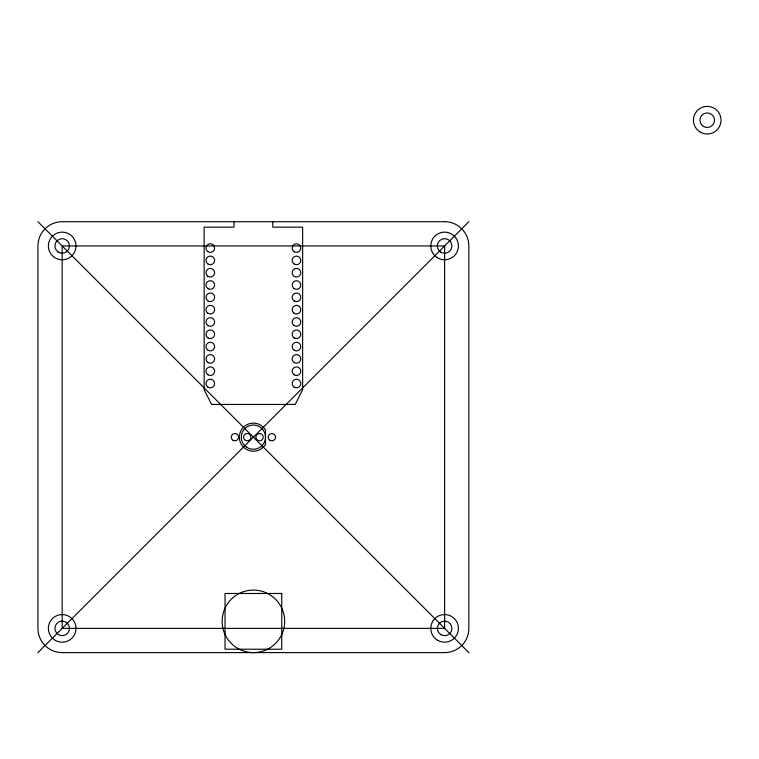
<?xml version="1.0" encoding="UTF-8"?>
<svg xmlns="http://www.w3.org/2000/svg" width="759" height="759" viewBox="0 0 759 759"><rect width="100%" height="100%" fill="white"/><g stroke="black" fill="none" stroke-linecap="round" stroke-linejoin="round"><path stroke-width="1.14" d="M37.95 652.617L468.844 221.713M37.95 221.713L468.844 652.617M272.785 221.713L272.785 227.159L302.642 227.159L302.642 389.661L295.251 404.443L211.543 404.443L204.152 389.661L204.152 227.159L234.009 227.159L234.009 221.713M444.613 221.713L62.181 221.713A24.231 24.231 0 0 0 37.95 245.954L37.95 628.376A24.231 24.231 0 0 0 62.181 652.617L444.613 652.617A24.231 24.231 0 0 0 468.844 628.376L468.844 245.954A24.231 24.231 0 0 0 444.613 221.713M444.613 245.954L62.181 245.954L62.181 628.376L444.613 628.376L444.613 245.954M281.75 593.481L225.043 593.481L225.043 649.22L281.75 649.22L281.75 593.481M265.517 444.29L265.517 430.04A14.06 14.06 0 0 0 244.332 426.425A14.06 14.06 0 0 0 244.332 447.905A14.06 14.06 0 0 0 265.517 444.29M700.329 132.161A13.814 13.814 0 0 0 721.05 120.197A13.814 13.814 0 0 0 700.329 108.243A13.814 13.814 0 0 0 700.329 132.161M703.602 126.497A7.267 7.267 0 0 0 714.504 120.197A7.267 7.267 0 0 0 703.602 113.907A7.267 7.267 0 0 0 703.602 126.497M237.766 648.423A31.261 31.261 0 0 0 284.663 621.346A31.261 31.261 0 0 0 237.766 594.278A31.261 31.261 0 0 0 237.766 648.423M436.871 257.396A13.814 13.814 0 0 0 458.389 246.941A13.814 13.814 0 0 0 438.579 233.525A13.814 13.814 0 0 0 436.871 257.396M440.533 251.969A7.267 7.267 0 0 0 451.861 246.476A7.267 7.267 0 0 0 441.434 239.417A7.267 7.267 0 0 0 440.533 251.969M437.706 640.34A13.814 13.814 0 0 0 458.427 628.376A13.814 13.814 0 0 0 437.706 616.412A13.814 13.814 0 0 0 437.706 640.34M440.979 634.676A7.267 7.267 0 0 0 451.88 628.376A7.267 7.267 0 0 0 440.979 622.086A7.267 7.267 0 0 0 440.979 634.676M55.274 640.34A13.814 13.814 0 0 0 75.995 628.376A13.814 13.814 0 0 0 55.274 616.412A13.814 13.814 0 0 0 55.274 640.34M58.547 634.676A7.267 7.267 0 0 0 69.458 628.376A7.267 7.267 0 0 0 58.547 622.086A7.267 7.267 0 0 0 58.547 634.676M54.439 257.396A13.814 13.814 0 0 0 75.966 246.941A13.814 13.814 0 0 0 56.147 233.525A13.814 13.814 0 0 0 54.439 257.396M58.111 251.969A7.267 7.267 0 0 0 69.439 246.476A7.267 7.267 0 0 0 59.012 239.417A7.267 7.267 0 0 0 58.111 251.969M246.609 447.203A12.116 12.116 0 0 0 265.479 438.028A12.116 12.116 0 0 0 248.098 426.264A12.116 12.116 0 0 0 246.609 447.203M233.098 440.334A3.653 3.653 0 0 0 238.582 437.165A3.653 3.653 0 0 0 233.098 433.996A3.653 3.653 0 0 0 233.098 440.334M245.413 440.334A3.653 3.653 0 0 0 250.897 437.165A3.653 3.653 0 0 0 245.413 433.996A3.653 3.653 0 0 0 245.413 440.334M257.728 440.334A3.653 3.653 0 0 0 263.212 437.165A3.653 3.653 0 0 0 257.728 433.996A3.653 3.653 0 0 0 257.728 440.334M270.033 440.334A3.653 3.653 0 0 0 275.517 437.165A3.653 3.653 0 0 0 270.033 433.996A3.653 3.653 0 0 0 270.033 440.334M207.89 387.081A4.307 4.307 0 0 0 214.607 383.817A4.307 4.307 0 0 0 208.421 379.633A4.307 4.307 0 0 0 207.89 387.081M207.89 374.766A4.307 4.307 0 0 0 214.607 371.502A4.307 4.307 0 0 0 208.421 367.318A4.307 4.307 0 0 0 207.89 374.766M207.89 362.451A4.307 4.307 0 0 0 214.607 359.197A4.307 4.307 0 0 0 208.421 355.013A4.307 4.307 0 0 0 207.89 362.451M208.156 350.307A4.307 4.307 0 0 0 214.617 346.578A4.307 4.307 0 0 0 208.156 342.84A4.307 4.307 0 0 0 208.156 350.307M207.89 337.831A4.307 4.307 0 0 0 214.607 334.567A4.307 4.307 0 0 0 208.421 330.393A4.307 4.307 0 0 0 207.89 337.831M208.156 325.687A4.307 4.307 0 0 0 214.617 321.949A4.307 4.307 0 0 0 208.156 318.22A4.307 4.307 0 0 0 208.156 325.687M207.89 313.211A4.307 4.307 0 0 0 214.607 309.947A4.307 4.307 0 0 0 208.421 305.763A4.307 4.307 0 0 0 207.89 313.211M207.89 300.896A4.307 4.307 0 0 0 214.607 297.642A4.307 4.307 0 0 0 208.421 293.458A4.307 4.307 0 0 0 207.89 300.896M208.156 288.752A4.307 4.307 0 0 0 214.617 285.023A4.307 4.307 0 0 0 208.156 281.285A4.307 4.307 0 0 0 208.156 288.752M207.89 276.276A4.307 4.307 0 0 0 214.607 273.012A4.307 4.307 0 0 0 208.421 268.828A4.307 4.307 0 0 0 207.89 276.276M208.156 264.132A4.307 4.307 0 0 0 214.617 260.394A4.307 4.307 0 0 0 208.156 256.665A4.307 4.307 0 0 0 208.156 264.132M207.89 251.656A4.307 4.307 0 0 0 214.607 248.392A4.307 4.307 0 0 0 208.421 244.208A4.307 4.307 0 0 0 207.89 251.656M294.331 264.132A4.307 4.307 0 0 0 300.792 260.394A4.307 4.307 0 0 0 294.331 256.665A4.307 4.307 0 0 0 294.331 264.132M294.331 276.437A4.307 4.307 0 0 0 300.792 272.709A4.307 4.307 0 0 0 294.331 268.98A4.307 4.307 0 0 0 294.331 276.437M294.075 288.591A4.307 4.307 0 0 0 300.782 285.327A4.307 4.307 0 0 0 294.606 281.143A4.307 4.307 0 0 0 294.075 288.591M294.331 301.057A4.307 4.307 0 0 0 300.792 297.329A4.307 4.307 0 0 0 294.331 293.6A4.307 4.307 0 0 0 294.331 301.057M294.075 313.211A4.307 4.307 0 0 0 300.782 309.947A4.307 4.307 0 0 0 294.606 305.763A4.307 4.307 0 0 0 294.075 313.211M294.075 325.526A4.307 4.307 0 0 0 300.782 322.262A4.307 4.307 0 0 0 294.606 318.078A4.307 4.307 0 0 0 294.075 325.526M294.331 337.992A4.307 4.307 0 0 0 300.792 334.264A4.307 4.307 0 0 0 294.331 330.535A4.307 4.307 0 0 0 294.331 337.992M294.331 350.307A4.307 4.307 0 0 0 300.792 346.578A4.307 4.307 0 0 0 294.331 342.84A4.307 4.307 0 0 0 294.331 350.307M294.331 362.622A4.307 4.307 0 0 0 300.792 358.884A4.307 4.307 0 0 0 294.331 355.155A4.307 4.307 0 0 0 294.331 362.622M294.075 374.766A4.307 4.307 0 0 0 300.782 371.502A4.307 4.307 0 0 0 294.606 367.318A4.307 4.307 0 0 0 294.075 374.766M294.075 387.081A4.307 4.307 0 0 0 300.782 383.817A4.307 4.307 0 0 0 294.606 379.633A4.307 4.307 0 0 0 294.075 387.081M294.075 251.656A4.307 4.307 0 0 0 300.782 248.392A4.307 4.307 0 0 0 294.606 244.208A4.307 4.307 0 0 0 294.075 251.656"/></g></svg>
